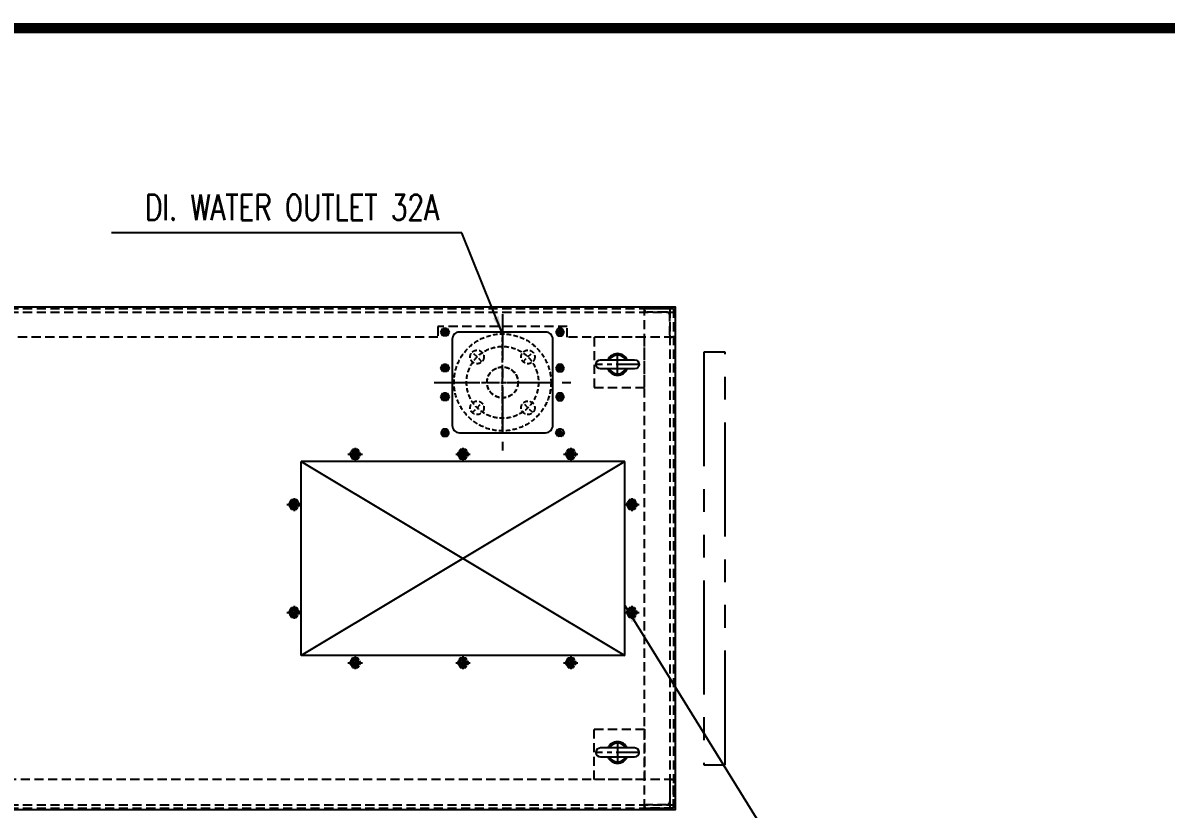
# Model space of a CAD drawing. Header units: millimetres. Extents: x -8980 to 16421, y 0 to 6237.
# Drawn here: x -5838 to -4247, y 5045 to 6139 of the extents above; entities that cross this region are included whole.
import ezdxf
from ezdxf.enums import TextEntityAlignment as Align

# ---------------------------------------------------------------- set-up
doc = ezdxf.new("R2010")
doc.units = ezdxf.units.MM
for name, pattern in [('CENTER', [50.8, 31.75, -6.35, 6.35, -6.35]), ('CENTERX2', [101.6, 63.5, -12.7, 12.7, -12.7]), ('HIDDEN', [9.525, 6.35, -3.175]), ('HIDDEN2', [4.7625, 3.175, -1.5875]), ('HIDDENX2', [19.05, 12.7, -6.35]), ('PHANTOM2', [31.75, 15.875, -3.175, 3.175, -3.175, 3.175, -3.175])]:
    doc.linetypes.add(name, pattern=pattern)
for name, color, linetype in [('4', 7, 'Continuous'), ('8', 2, 'Continuous'), ('CENTER', 1, 'CENTER'), ('FORMAT-1', 7, 'Continuous'), ('THIN', 3, 'Continuous')]:
    doc.layers.add(name, color=color, linetype=linetype)
doc.styles.add('HAN', font='')
doc.styles.add('SINGLE', font='romans.shx', dxfattribs={"width": 0.75, "bigfont": 'ghs.shx'})
doc.styles.get("Standard").update_dxf_attribs({"font": 'ISOCP.SHX', "bigfont": 'WHGTXT.SHX'})
doc.styles.get('HAN').set_extended_font_data('GulimChe')
doc.dimstyles.new('PS-10', dxfattribs={"dimscale": 10, "dimtxt": 3.2, "dimasz": 2.5, "dimexe": 2, "dimexo": 2.5, "dimgap": 2, "dimtad": 1, "dimtoh": 1, "dimrnd": 0.05, "dimzin": 12, "dimdsep": 46, "dimtxsty": 'Standard', "dimcen": 0, "dimclrt": 2, "dimazin": 3, "dimtfac": 1, "dimtofl": 0, "dimtmove": 0, "dimatfit": 3, "dimfxl": 0, "dimtolj": 1, "dimtzin": 0, "dimarcsym": 0})

# ---------------------------------------------------------------- blocks, each defined once
blk = doc.blocks.new('TTYU')
at = {"color": 2, "linetype": 'HIDDEN2'}
blk.add_lwpolyline([(-49709.5, 19626), (-49702, 19626), (-49698.3, 19632.5), (-49702, 19639), (-49709.5, 19639), (-49713.3, 19632.5), (-49709.5, 19626)], dxfattribs=at)
blk.add_circle((-49705.8, 19632.5), 6.5, dxfattribs=at)
blk.add_circle((-49705.8, 19632.5), 3.32)
at = {"layer": 'CENTER'}
for p, q in [((-49715.8, 19632.5), (-49695.8, 19632.5)), ((-49705.8, 19641.5), (-49705.8, 19623.5))]:
    blk.add_line(p, q, dxfattribs=at)
at = {"layer": 'THIN'}
blk.add_arc((-49705.8, 19632.5), 4, 255, 195, dxfattribs=at)
blk = doc.blocks.new('agdsfhwerh')
for p, q in [((37196.9, -23926.9, 0), (36746.9, -24196.9, 0)), ((36746.9, -23926.9, 0), (37196.9, -24196.9, 0))]:
    blk.add_line(p, q)
at = {"color": 3}
for p, q in [((37196.9, -23926.9, 0), (36746.9, -23926.9, 0)), ((37196.9, -23926.9, 0), (36746.9, -23926.9, 0)), ((36746.9, -24156.9, 0), (36746.9, -23926.9, 0)), ((36746.9, -24196.9, 0), (36746.9, -23926.9, 0)), ((37196.9, -24196.9, 0), (37196.9, -23926.9, 0)), ((37196.9, -24196.9, 0), (37196.9, -23926.9, 0)), ((37196.9, -24196.9, 0), (36746.9, -24196.9, 0)), ((37196.9, -24196.9, 0), (36856.9, -24196.9, 0))]:
    blk.add_line(p, q, dxfattribs=at)
for centre in [(36821.9, -23916.9, 0), (36971.9, -23916.9, 0), (37121.9, -23916.9, 0), (36736.9, -23986.9, 0), (37206.9, -23986.9, 0), (36736.9, -24136.9, 0), (37206.9, -24136.9, 0), (36821.9, -24206.9, 0), (36971.9, -24206.9, 0), (37121.9, -24206.9, 0)]:
    blk.add_circle(centre, 5, dxfattribs=at)
blk.add_arc((37206.9, -23986.9, 0), 4, 259.8431, 189.1379)
for p in [(86527.7, -43549.5, 0), (86677.7, -43549.5, 0), (86827.7, -43549.5, 0), (86442.7, -43619.5, 0), (86912.7, -43619.5, 0), (86442.7, -43769.5, 0), (86912.7, -43769.5, 0), (86527.7, -43839.5, 0), (86677.7, -43839.5, 0), (86827.7, -43839.5, 0)]:
    blk.add_blockref('TTYU', p)
blk = doc.blocks.new('A$C1B145AAC')
at = {"color": 1, "linetype": 'CENTERX2'}
for p, q in [((44.4, 135), (44.4, -55)), ((139.4, 40), (-50.6, 40))]:
    blk.add_line(p, q, dxfattribs=at)
at = {"color": 2, "linetype": 'HIDDEN'}
for points in [[(-32.7, 105), (-38.5, 105), (-41.4, 110), (-38.5, 115), (-32.7, 115), (-29.8, 110), (-32.7, 105)], [(121.5, 105), (127.3, 105), (130.2, 110), (127.3, 115), (121.5, 115), (118.6, 110), (121.5, 105)], [(-32.7, -25), (-38.5, -25), (-41.4, -30), (-38.5, -35), (-32.7, -35), (-29.8, -30), (-32.7, -25)], [(121.5, -25), (127.3, -25), (130.2, -30), (127.3, -35), (121.5, -35), (118.6, -30), (121.5, -25)]]:
    blk.add_lwpolyline(points, dxfattribs=at)
at = {"color": 3}
blk.add_lwpolyline([(-25.6, -20), (-25.6, 100, -0.414214), (-15.6, 110), (104.4, 110, -0.414214), (114.4, 100), (114.4, -20, -0.414214), (104.4, -30), (-15.6, -30, -0.414214)], format="xyb", close=True, dxfattribs=at)
at = {"color": 2, "linetype": 'HIDDEN', "elevation": 0}
for points in [[(-32.7, 55), (-38.5, 55), (-41.4, 60), (-38.5, 65), (-32.7, 65), (-29.8, 60), (-32.7, 55)], [(121.5, 55), (127.3, 55), (130.2, 60), (127.3, 65), (121.5, 65), (118.6, 60), (121.5, 55)], [(-32.7, 15), (-38.5, 15), (-41.4, 20), (-38.5, 25), (-32.7, 25), (-29.8, 20), (-32.7, 15)], [(121.5, 15), (127.3, 15), (130.2, 20), (127.3, 25), (121.5, 25), (118.6, 20), (121.5, 15)]]:
    blk.add_lwpolyline(points, dxfattribs=at)
at = {"color": 2, "linetype": 'HIDDEN'}
for centre in [(-35.6, 110), (124.4, 110), (-35.6, 60, 0), (124.4, 60, 0), (-35.6, 20, 0), (124.4, 20, 0), (-35.6, -30), (124.4, -30)]:
    blk.add_circle(centre, 5, dxfattribs=at)
for centre in [(-35.6, 110), (124.4, 110), (-35.6, 60, 0), (124.4, 60, 0), (-35.6, 20, 0), (124.4, 20, 0), (-35.6, -30), (124.4, -30)]:
    blk.add_circle(centre, 2.46)
at = {"layer": 'CENTER'}
for p, q in [((-35.6, 115.5), (-35.6, 104.5)), ((124.4, 115.5), (124.4, 104.5)), ((-41.1, 110), (-30.1, 110)), ((129.9, 110), (118.9, 110)), ((-35.6, 65.5, 0), (-35.6, 54.5, 0)), ((124.4, 65.5, 0), (124.4, 54.5, 0)), ((-41.1, 60, 0), (-30.1, 60, 0)), ((129.9, 60, 0), (118.9, 60, 0)), ((-41.1, 20, 0), (-30.1, 20, 0)), ((-35.6, 25.5, 0), (-35.6, 14.5, 0)), ((129.9, 20, 0), (118.9, 20, 0)), ((124.4, 25.5, 0), (124.4, 14.5, 0)), ((-41.1, -30), (-30.1, -30)), ((-35.6, -35.5), (-35.6, -24.5)), ((129.9, -30), (118.9, -30)), ((124.4, -35.5), (124.4, -24.5))]:
    blk.add_line(p, q, dxfattribs=at)
at = {"layer": 'THIN'}
for centre, start, end in [((-35.6, 110), 255, 165), ((124.4, 110), 15, 285), ((-35.6, 60, 0), 255, 165), ((124.4, 60, 0), 15, 285), ((-35.6, 20, 0), 255, 165), ((124.4, 20, 0), 15, 285), ((-35.6, -30), 195, 105), ((124.4, -30), 75, 345)]:
    blk.add_arc(centre, 3, start, end, dxfattribs=at)
blk = doc.blocks.new('A$C677644B7')
at = {"layer": 'CENTER', "color": 252, "linetype": 'HIDDEN'}
for p, q in [((0, -67.5), (0, 67.5)), ((-28.6, 28.6), (-42.1, 42.1)), ((28.6, 28.6), (42.1, 42.1)), ((0, -21.3), (0, 21.3)), ((-67.5, 0), (67.5, 0)), ((-21.3, 0), (31.8, 0)), ((-42.1, -42.1), (-28.6, -28.6)), ((42.1, -42.1), (28.6, -28.6))]:
    blk.add_line(p, q, dxfattribs=at)
for centre, radius in [((0, 0), 67.5), ((0, 0), 50), ((-35.4, 35.4), 9.5), ((35.4, 35.4), 9.5), ((0, 0), 21.6), ((0, 0), 21.4), ((-35.4, -35.4), 9.5), ((35.4, -35.4), 9.5)]:
    blk.add_circle(centre, radius, dxfattribs=at)
blk = doc.blocks.new('format-3')
at = {"layer": 'FORMAT-1', "const_width": 0.7}
blk.add_lwpolyline([(13, 5), (13, 292), (415, 292), (415, 5)], close=True, dxfattribs=at)
at = {"style": 'HAN'}
for tag, height, p in [('MODEL-NAME', 3, (386.595, 31.525)), ('SCALE', 2.7, (321.308, 26.294)), ('PART-NAME', 3, (386.595, 26.294)), ('PART-NO', 3, (386.595, 21.014)), ('DRA-BY', 3, (261.22, 19.442)), ('CH-BY', 3, (277.709, 19.442)), ('APP-BY', 3, (294.197, 19.442)), ('관련업체', 3, (334.023, 9.263)), ('DRA-DATE', 2.5, (261.22, 7.475)), ('CH-DATE', 2.5, (277.709, 7.475)), ('APP-DATE', 2.5, (294.197, 7.475))]:
    blk.add_attdef(tag, text='', height=height, dxfattribs=at).set_placement(p, align=Align.MIDDLE_CENTER)

msp = doc.modelspace()

# ---------------------------------------------------------------- linework, layer by layer
at = {"color": 2, "linetype": 'HIDDENX2'}
for p, q in [((-6428.162, 5736.747, 0), (-4932.762, 5736.747, 0)), ((-4937.762, 5741.747, 0), (-4937.762, 5046.347, 0)), ((-6428.162, 5051.347, 0), (-4932.762, 5051.347, 0))]:
    msp.add_line(p, q, dxfattribs=at)
at = {"color": 3, "elevation": 0}
msp.add_lwpolyline([(-6430.462, 5744.047), (-4930.462, 5744.047), (-4930.462, 5044.047), (-6430.462, 5044.047)], close=True, dxfattribs=at)
at = {"color": 2, "linetype": 'HIDDENX2', "elevation": 0}
for points in [[(-6280.462, 5701.747), (-6428.162, 5701.747), (-6428.162, 5741.747), (-4932.762, 5741.747), (-4932.762, 5701.747), (-5080.462, 5701.747)], [(-5080.462, 5701.747), (-5080.462, 5716.747), (-5260.462, 5716.747), (-5260.462, 5701.747)], [(-5260.462, 5701.747), (-6100.462, 5701.747)]]:
    msp.add_lwpolyline(points, dxfattribs=at)
for points in [[(-4932.762, 5741.747), (-4932.762, 5701.747), (-4934.762, 5701.747, -0.41421356), (-4937.762, 5704.747), (-4937.762, 5732.247, 0.41421356), (-4942.262, 5736.747), (-4969.762, 5736.747, -0.41421356), (-4972.762, 5739.747), (-4972.762, 5741.747)], [(-4932.762, 5046.347), (-4932.762, 5086.347), (-4934.762, 5086.347, 0.41421356), (-4937.762, 5083.347), (-4937.762, 5055.847, -0.41421356), (-4942.262, 5051.347), (-4969.762, 5051.347, 0.41421356), (-4972.762, 5048.347), (-4972.762, 5046.347)]]:
    msp.add_lwpolyline(points, format="xyb", close=True, dxfattribs=at)
for points in [[(-4972.762, 5046.347), (-4972.762, 5741.747), (-4932.762, 5741.747), (-4932.762, 5046.347)], [(-4972.762, 5701.747), (-5042.762, 5701.747), (-5042.762, 5631.747), (-4972.762, 5631.747)], [(-4972.762, 5086.347), (-5042.762, 5086.347), (-5042.762, 5156.347), (-4972.762, 5156.347)], [(-4932.762, 5086.347), (-6428.162, 5086.347), (-6428.162, 5046.347), (-4932.762, 5046.347)]]:
    msp.add_lwpolyline(points, close=True, dxfattribs=at)
at = {"color": 6, "linetype": 'PHANTOM2', "ltscale": 10, "elevation": 0}
msp.add_lwpolyline([(-4890.462, 5107.047), (-4860.462, 5107.047), (-4860.462, 5681.047), (-4890.462, 5681.047)], close=True, dxfattribs=at)
at = {"color": 3, "elevation": 0}
for points in [[(-4986.712, 5657.797), (-5034.212, 5657.797, -1), (-5034.212, 5670.297), (-4986.712, 5670.297, -1)], [(-4986.712, 5130.297), (-5034.212, 5130.297, 1), (-5034.212, 5117.797), (-4986.712, 5117.797, 1)]]:
    msp.add_lwpolyline(points, format="xyb", close=True, dxfattribs=at)
at = {"color": 3}
for centre, radius, start, end in [((-5010.462, 5664.047, 0), 15, 24.624318, 155.375682), ((-5010.462, 5664.047, 0), 13.06, 28.591427, 151.408573), ((-5010.462, 5664.047, 0), 15, 204.624318, 335.375682), ((-5010.462, 5664.047, 0), 13.06, 208.591427, 331.408573), ((-5010.462, 5124.047, 0), 15, 24.624318, 155.375682), ((-5010.462, 5124.047, 0), 13.06, 28.591427, 151.408573), ((-5010.462, 5124.047, 0), 15, 204.624318, 335.375682), ((-5010.462, 5124.047, 0), 13.06, 208.591427, 331.408573)]:
    msp.add_arc(centre, radius, start, end, dxfattribs=at)
at = {"layer": 'CENTER'}
for p, q in [((-5010.462, 5649.047, 0), (-5010.462, 5679.047, 0)), ((-4980.462, 5664.047, 0), (-5040.462, 5664.047, 0)), ((-5010.462, 5139.047, 0), (-5010.462, 5109.047, 0)), ((-4980.462, 5124.047, 0), (-5040.462, 5124.047, 0))]:
    msp.add_line(p, q, dxfattribs=at)

# ---------------------------------------------------------------- block references
at = {"xscale": 21, "yscale": 21, "zscale": 21}
msp.add_blockref('format-3', (-8979.919, 0), dxfattribs=at)
at = {"xscale": -1}
msp.add_blockref('A$C1B145AAC', (-5126.074, 5599.047, 0), dxfattribs=at)
for name, p in [('A$C677644B7', (-5170.462, 5639.047, 0)), ('agdsfhwerh', (-42197.375, 29455.991, 0))]:
    msp.add_blockref(name, p)

# ---------------------------------------------------------------- texts
at = {"layer": '8', "insert": (-5463.466, 5882.627, 0.001), "char_height": 35.84, "attachment_point": 5, "style": 'SINGLE'}
msp.add_mtext('\\A1;DI. WATER OUTLET 32A', dxfattribs=at)

# ---------------------------------------------------------------- leaders
at = {"layer": '4', "color": 0}
for points in [[(-5170.462, 5706.547, 0.001), (-5227.041, 5846.983, 0.001), (-5714.611, 5846.983, 0.001)], [(-5000.462, 5328.682, 0), (-4759.644, 4939.531, 0), (-4298.847, 4939.531, 0)]]:
    msp.add_leader(points, dimstyle='PS-10', override={"dimtad": 0}, dxfattribs=at)

doc.saveas('drawing.dxf')
